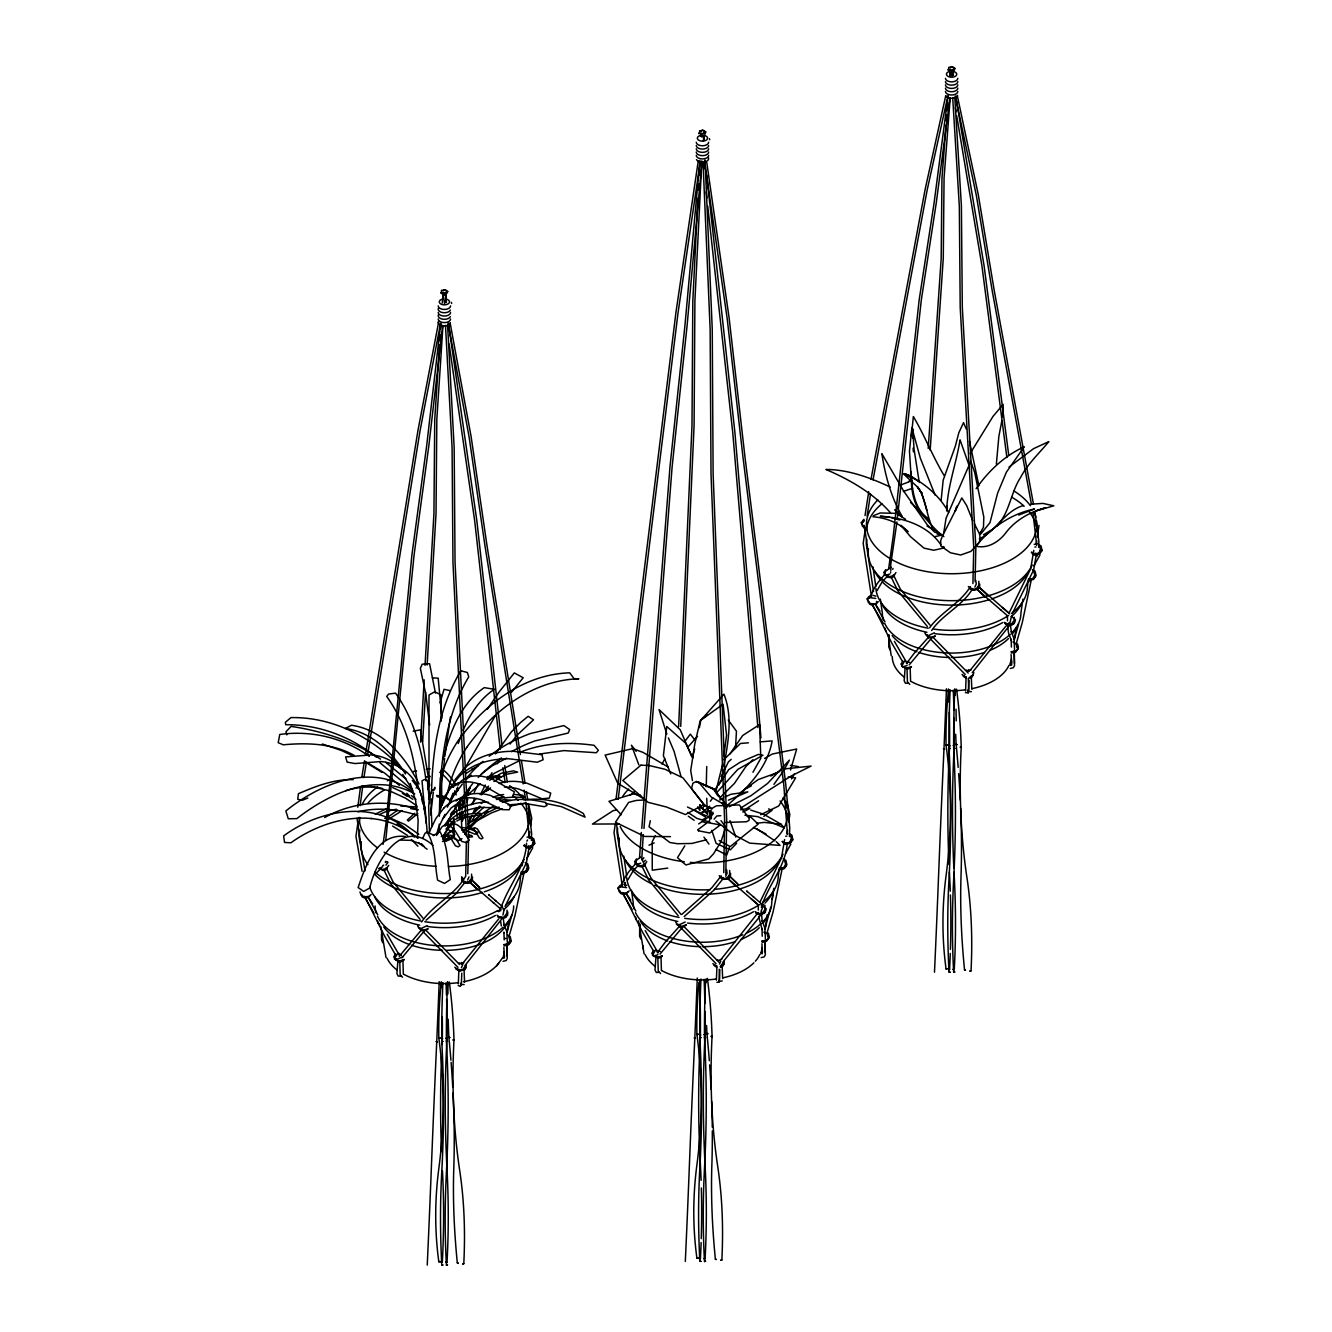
<?xml version="1.0" encoding="UTF-8"?>
<svg xmlns="http://www.w3.org/2000/svg" width="1332" height="1332" viewBox="0 0 1332 1332"><rect width="100%" height="100%" fill="white"/><g stroke="black" fill="none" stroke-linecap="round" stroke-linejoin="round"><path stroke-width="1.5" d="M453.296 834.615L453.363 827.422M723.759 872.643L724.591 819.763L711.022 474.325L710.139 329.237L703.03 162.354M725.823 874.125L726.673 819.446L713.12 474.025L712.237 328.937L705.044 159.99M381.635 931.767L381.551 939.893L382.75 942.706M639.743 924.025L639.61 936.213L640.825 939.027M888.927 634.848L888.794 647.036L889.992 649.85M465.684 876.14L466.383 841.358M467.815 873.775L468.614 834.914L455.045 562.171L454.162 447.369L447.585 325.075M972.926 583.616L973.759 547.652L960.206 307.492L959.323 206.277L952.696 97.602M975.057 581.518L975.857 547.352L962.303 307.176L961.404 205.96L954.778 97.286M453.38 825.64L453.679 818.248L454.162 838.71L458.308 840.725L462.004 838.66M440.642 805.81L440.226 777.871M430.902 815.101L431.335 798.967M439.41 816.2C439.91 768.531 443.589 718.631 468.764 676.806L467.332 672.46L460.822 670.795C438.728 707.492 432.417 750.832 431.518 792.99M787.462 834.515L783.799 784.981L743.056 457.875L727.172 318.564L704.495 160.956M789.426 836.596L789.726 827.605L785.763 784.332L745.004 457.242L729.12 317.932L706.743 162.354M381.635 933.899L381.668 938.344M622.094 885.613C623.409 877.472 630.003 870.096 635.381 863.935M625.274 885.613L625.357 882.9M639.909 924.508L639.743 934.664M871.261 596.436C872.593 588.278 879.17 580.902 884.548 574.741M889.093 635.314L888.91 645.487M458.341 983.799L458.874 969.596M461.405 983.332L461.788 973.176M700.099 804.661L699.866 810.522L697.768 806.942M716.4 980.136L716.949 965.933M716.882 982.35L719.047 982.017L719.863 969.513M965.583 690.942L966.116 676.739M965.4 692.607L968.214 692.823L969.03 680.319M529.42 838.444L525.957 802.314M531.368 840.425L531.618 833.283L528.155 803.679M678.621 726.706L691.991 425.557L692.807 301.132L697.885 198.218M680.719 726.39L694.089 425.258L694.904 300.832L701.814 160.872M417.382 837.811L418.148 820.678L415.617 800.748L410.239 783.399M427.289 833.033L424.991 807.392L419.63 790.043L417.765 786.463L416.067 787.978M698.301 189.993L698.601 183.816M699 175.591L699.217 171.478M706.726 766.499L706.243 786.712M1036.696 545.304L1032.983 512.737M1038.644 547.452L1038.86 541.558L1034.931 512.121M459.34 817.915L459.64 812.37M735.547 747.302L736.463 731.201L728.271 720.046M420.546 742.157L424.192 679.853M425.041 665.317L433.932 513.702L434.732 419.563L439.61 344.955M422.644 741.857L425.557 692.007M427.139 665.018L436.03 513.403L436.829 419.264L442.94 325.99M507.076 910.139L506.876 913.302L504.378 916.632M1014.318 617.282L1014.118 620.446L1011.621 623.776L1007.425 625.257L1004.861 623.376M439.893 340.809L440.293 334.582M440.692 328.371L440.975 324.225M442.457 301.415L442.99 294.688M461.338 817.682L461.721 812.037M928.204 448.418L941.175 258.724L941.974 178.155L946.036 125.008M930.169 450.166L943.272 258.425L944.072 177.855L950.182 98.135M996.369 464.135L998.85 436.446L1001.88 420.679M388.028 862.303L385.947 865.117M397.802 961.787L396.936 973.625L398.218 976.14L401.049 975.99M418.398 927.272L419.93 928.754M656.027 956.143L655.011 969.946L656.293 972.477L659.107 972.327M905.044 668.93L904.178 680.769L905.46 683.283L908.291 683.133M925.64 634.415L928.071 635.814L934.365 632.8M946.353 120.912L946.819 114.785M947.135 110.689L947.768 102.514M949.799 75.941L950.232 71.345A5.128 2.964 0 0 0 947.418 75.974A5.128 2.964 0 0 0 955.843 75.974A5.128 2.964 0 0 0 952.963 71.412L952.397 71.112M946.802 509.573L947.119 505.86L946.686 511.022C947.285 486.663 956.359 463.669 960.022 439.81L969.446 466.433M699.933 160.339L684.848 326.44L669.963 466.949L641.791 828.404M701.897 162.487L687.012 326.523L672.111 467.033L643.955 828.504M703.945 139.927L704.012 135.398M1002.43 416.899L1003.163 404.362L993.039 416.35L970.245 453.38M616.067 798.934L675.957 312.321L698.284 160.706M618.165 799.383L678.055 312.77L700.066 163.203M428.121 789.56L429.52 777.205M896.936 521.928L890.658 565.101L890.875 570.512M897.385 517.815L921.294 300.183L936.18 203.546L950.032 97.652M641.341 832.433L639.527 857.691M643.273 834.531L641.741 859.573M440.775 323.31L426.773 444.888L411.888 555.094L385.964 823.809L383.017 844.388M442.69 325.441L428.937 444.955L414.052 555.161L385.764 840.342M445.304 302.78L446.253 294.538L445.421 293.639M439.344 812.853L444.072 797.219L450.299 788.311A108.242 47.319 57.7 0 1 484.132 785.83L504.728 797.818L512.304 797.185L514.418 791.857L493.822 779.869A108.242 47.319 57.7 0 0 459.973 782.35L457.908 785.331M444.855 756.226L450.399 716.899M948.134 95.554L934.015 203.496L919.13 300.116L893.206 536.247L888.644 568.647M952.963 75.258L953.179 70.746M357.792 807.242L360.473 787.229M360.14 805.66L362.82 785.647M359.84 830.052L358.974 836.23L365.051 870.895M617.632 828.454L617.049 832.567L624.358 880.685M866.799 539.26L866.216 543.389L873.542 591.491M462.004 810.089L465.301 795.67L470.03 787.911L467.399 793.755M358.008 822.144L355.944 836.313L362.088 871.344M507.142 932.45L508.874 920.462M521.328 871.578L520.196 879.436A75.807 43.756 0 0 1 506.01 904.928M522.177 865.683L522.743 861.754M528.937 837.628L529.77 831.817M530.619 825.99L531.734 818.248L528.754 805.194M615.201 824.558L614.019 832.65L622.31 885.913M765.217 928.787L767.232 914.784M773.759 888.294L771.744 902.247A69.281 39.993 0 0 1 762.453 922.243M779.403 867.915L778.254 875.773A75.807 43.756 0 0 1 762.603 902.413M786.996 833.965L787.562 830.086M788.677 822.327L789.809 814.568L786.829 801.531M865.251 529.287L863.186 543.473L871.494 596.719M1014.385 639.61L1016.116 627.605M1022.926 599.1L1020.911 613.053A69.281 39.993 0 0 1 1011.637 633.066M1028.57 578.721L1027.438 586.58A75.807 43.756 0 0 1 1011.771 613.22M1036.179 544.771L1036.729 540.892M1037.295 537.012L1038.977 525.391M703.379 140.659L703.879 136.08M865.034 515.551L868.747 491.658M867.115 515.95L870.529 494.055M722.56 764.418L715.95 791.225M723.809 756.476L726.589 735.114L723.06 704.212L700.216 720.629L694.755 744.188L690.709 770.679L692.457 780.602M361.821 777.222L364.469 760.922M365.451 754.811L417.898 430.785L438.794 321.212M363.902 777.655L366.217 763.386M367.549 755.227L419.98 431.202L440.492 323.676M526.556 843.206C525.507 868.148 507.126 887.012 500.233 910.272M784.631 839.543L781.468 858.008L760.172 901.697M1033.798 550.349L1030.652 568.814L1009.34 612.504M529.204 846.569L526.44 862.686L505.011 906.592M787.279 842.89C785.797 866.799 767.931 884.947 761.371 907.425M1036.446 553.712L1033.682 569.846L1012.253 613.736M770.745 907.209L765.051 928.521M772.127 899.4L773.509 891.574M463.769 962.753L462.687 963.885L460.722 963.269M458.158 985.464L459.99 986.329L461.205 984.431L464.152 984.564M721.827 959.09L719.546 960.156M971.011 669.896L968.73 670.962M460.972 985.68L461.238 984.198M723.209 770.129L721.428 779.969L715.917 788.228M723.942 766.2C728.005 742.39 733.149 717.448 723.942 694.172L701.614 719.38M719.047 982.017L719.48 979.653M968.214 692.823L968.647 690.476M870.962 479.47L925.141 189.377L945.703 95.887M873.043 479.886L927.222 189.793L947.801 96.304M442.291 302.963L443.057 298.901M444.372 303.38L445.804 294.788M524.175 872.094L515.018 915.517L508.957 936.612M782.25 868.431L773.093 911.837L767.032 932.949M1031.418 579.237L1022.26 622.66L1016.199 643.756M699.367 727.688L700.865 720.046L707.242 715.018M433.3 792.29L431.218 810.489L432.001 826.473M461.388 818.797L461.871 830.219M650.332 820.712L649.067 826.789L669.913 842.507L677.439 843.722L691.857 843.456L706.509 839.776M438.827 1261.804L440.01 1261.521L438.827 1261.804A507.642 400.366 -24.9 0 1 438.827 1168.53A709.889 559.873 -24.9 0 0 438.827 1038.111A645.271 508.907 -24.9 0 1 441.242 982.483M696.902 1258.124L698.068 1257.858L696.902 1258.124A507.642 400.366 -24.9 0 1 696.902 1164.867A709.889 559.873 -24.9 0 0 696.902 1034.448A645.271 508.907 -24.9 0 1 698.9 982.816M946.07 968.947L947.252 968.664L946.07 968.947A507.642 400.366 -24.9 0 1 946.07 875.673A709.889 559.873 -24.9 0 0 946.07 745.254A645.271 508.907 -24.9 0 1 948.484 689.626M440.076 702.88L444.022 689.31L450.166 690.642M709.357 818.131L711.072 810.339M950.182 75.574L951.081 71.495L952.663 72.278L953.063 71.428M952.263 75.974L953.163 71.911M471.844 879.619L471.078 882.017L468.747 883.149L464.868 883.083L462.304 881.185M465.534 967.498L464.768 969.912L459.54 970.911M723.609 963.835L722.843 966.233L720.512 967.365M765.217 910.971L764.451 913.386L759.24 914.401M972.776 674.641L972.01 677.056L969.696 678.188M461.705 876.689L461.721 880.136L464.269 882.067L468.414 882.383L472.294 880.219L472.527 877.055M459.274 962.82L459.856 964.068M462.021 963.735L461.438 962.487M760.838 953.829L761.654 950.216M966.516 669.963L968.297 671.311M969.263 670.878L968.68 669.63M973.842 672.577L972.676 675.94L969.363 677.405M1014.851 622.394L1015.45 619.713L1012.403 617.232M1010.006 664.635L1010.838 661.022M468.231 827.205L470.462 817.632M701.481 135.548L701.431 136.913L702.913 136.696M444.971 294.905L442.873 295.205M442.124 804.878L450.199 787.445L459.94 775.723A102.78 70.163 31.4 0 1 508.824 758.774L537.345 762.22L543.123 759.773L541.974 754.745L513.453 751.281A102.78 70.163 31.4 0 0 464.568 768.248L454.828 779.969M436.463 835.447L438.444 827.788L444.955 814.302M442.94 759.556C449.883 732.733 460.323 703.812 484.282 687.628L494.388 689.31C479.57 699.034 470.096 714.402 463.07 730.302M953.046 71.079L953.412 74.725M445.804 294.422L446.37 302.264M453.896 836.729L454.811 834.348M692.507 756.909L694.721 748.967M506.993 932.184L511.971 914.784M1014.235 639.327L1018.664 623.859M790.542 770.029L796.702 749.017L772.36 754.029L764.618 758.441M468.598 823.043L470.279 817.548M461.338 805.677L463.12 800.349M729.387 847.352L726.789 855.011L715.833 849.45M468.564 823.542L471.944 815.95M433.649 790.625L434.831 787.279L434.748 789.21L431.884 790.359L430.752 793.539L428.654 805.693L429.487 833.516M461.438 818.181L463.32 812.886M458.275 743.522L461.688 734.082M449.483 802.963L453.047 793.206M385.764 861.288L385.281 862.537M643.839 857.625L643.356 858.874M892.673 569.347L893.006 568.448M707.042 812.287L708.491 808.574M709.09 821.228L712.936 812.137M468.997 876.922L467.632 879.986M461.405 967.731L462.687 964.801M719.48 964.068L720.762 961.138M437.013 834.714L441.824 827.005A67.449 19.53 80.9 0 1 455.078 830.802L461.671 841.374L466.25 842.657L469.08 840.159L462.487 829.586A67.449 19.53 80.9 0 0 449.234 825.79L442.957 836.729M422.943 837.845L424.991 833.299L427.172 832.134L434.082 835.397M721.245 776.689L728.371 761.954L731.201 759.34M429.287 832.05L435.814 818.564L444.022 807.841M462.121 821.328L465.401 814.585M474.175 792.29L478.538 783.566M480.869 793.722L485.248 784.998M502.813 917.665L464.968 965.55M758.241 912.437L721.178 959.24M761.671 912.437L759.323 917.115L723.043 961.887M1010.056 624.808L972.21 672.693M522.743 874.475L524.075 871.844M655.277 835.747L652.197 841.757L652.264 870.196L667.782 868.114M1029.986 581.618L1031.318 578.987M627.905 879.803L633.499 870.212L638.644 865.167M877.072 590.609L882.666 581.018L887.811 575.99M450.333 788.577L452.131 785.131M444.155 825.723L452.048 814.918A63.536 42.791 18.8 0 1 483.366 802.264L488.628 802.264M662.054 764.102L664.868 758.724M502.947 915.017L504.229 908.99M725.707 876.323L727.106 873.109L726.573 869.596M761.022 911.354L762.42 908.141L761.887 904.628M974.891 587.129L976.289 583.932L975.74 580.402M783.716 770.679L789.41 760.122L767.532 783.499L750.915 795.737L729.287 806.759M931.617 630.535C942.373 614.685 961.621 606.376 971.894 589.893M421.611 921.96C433.4 904.428 454.712 895.254 465.501 876.556M929.536 627.838C940.925 612.137 960.022 603.429 970.412 586.663M526.906 841.158L527.589 839.909M464.751 768.531L495.521 715.434M791.524 778.954L794.505 773.659M443.24 835.98L449.85 826.456A36.247 29.271 6 0 1 455.261 821.977M752.93 772.277L760.805 758.274L759.59 724.575L742.723 735.48L729.869 753.962M447.269 807.142L454.062 795.154L462.387 784.032M447.735 821.444L458.408 802.613L472.677 783.532M420.945 930.752L421.445 929.869L399.217 956.376M401.948 957.758L424.009 931.318M679.02 927.089L679.52 926.206L664.818 942.673L657.292 952.696L658.158 952.863L645.221 930.568M682.084 927.655L660.023 954.095M928.188 637.895L928.687 637.012L914.002 653.496L906.459 663.519L907.325 663.669L894.405 641.391M909.19 664.901L931.251 638.461M487.878 779.753L492.007 772.677M976.156 488.661C988.244 471.162 1004.744 455.627 1024.258 446.769L1006.426 472.127L997.635 493.073L989.992 522.644L980.951 533.782M495.437 753.912L511.405 731.834L520.596 722.527L528.155 716.3L533.516 719.846L517.232 734.998L510.006 744.088M497.186 763.819L500.249 758.757M684.781 845.837L677.505 857.691L685.863 864.967L708.79 858.924L713.652 853.629L721.012 841.674L725.774 827.139L721.012 820.662M472.077 820.529L474.692 816.316M526.689 858.674L532.767 847.768M785.664 853.546L790.825 844.105M1033.932 565.817L1040.009 554.911M468.847 828.054L479.87 815.167L493.007 806.409M718.414 785.397L728.704 769.646L740.092 762.304L758.341 754.412L762.936 755.227L737.845 769.363L716.416 792.94M387.396 867.665L385.864 869.813L383.15 870.495L379.337 868.497M396.57 960.039L396.353 959.023M420.313 928.021L421.628 930.485L424.325 931.035L428.155 928.82M637.412 864.834L637.196 863.819M645.471 863.985L643.922 866.15L641.225 866.832L638.528 866.299L636.946 864.218M886.579 575.64L886.379 574.641M894.638 574.808L893.106 576.956L890.392 577.655L887.695 577.106L886.113 575.041M678.587 925.357L678.371 924.358M927.755 636.18L927.555 635.164M442.94 298.734L442.69 294.156M950.265 75.325L949.616 71.279L950.698 70.596M702.697 808.024L704.894 804.728M487.296 709.34L498.834 692.324L514.335 672.91L523.193 677.772L511.405 692.34M395.204 957.175L394.405 959.04L395.97 959.756L403.18 956.659M636.047 861.987L635.247 863.835L636.28 864.518L640.709 863.186M885.214 572.793L884.415 574.658L885.447 575.341L889.876 573.992M653.279 953.512L652.464 955.377L653.513 956.06L657.941 954.711M902.447 664.318L901.647 666.183L902.68 666.866L907.109 665.534M444.355 838.577L446.636 835.264M464.785 834.398L466.4 832.067M447.003 1262.486L445.954 1262.187L447.003 1262.486A920.029 531.185 60 0 0 447.003 1169.213A1286.579 742.806 60 0 1 447.003 1038.81A1168.597 674.691 60 0 0 446.603 999.067M705.078 1258.807L704.029 1258.524L705.078 1258.807A920.029 531.185 60 0 0 705.078 1165.55A1286.579 742.806 60 0 1 705.078 1035.131A1168.597 674.691 60 0 0 704.994 1011.388M954.245 969.629L953.196 969.33L954.245 969.629A920.029 531.185 60 0 0 954.245 876.373A1286.579 742.806 60 0 1 954.045 872.31M773.925 784.365L782.633 772.194M388.711 865.4L386.463 868.497L382.6 869.43L378.738 868.497M398.851 953.246L398.851 954.528L401.099 954.528M496.719 965.9L502.763 957.492M646.786 861.721L644.538 864.834L640.675 865.75L636.796 864.834L634.565 861.721L636.629 858.84M895.953 572.544L893.722 575.64L889.843 576.573L885.98 575.64L883.732 572.544L885.813 569.663M1013.968 623.709L1011.304 625.324L1006.626 623.909M710.339 801.265L712.77 797.935M395.787 954.045L393.723 956.925L395.97 960.022L399.833 960.955L404.145 959.423M653.862 950.382L651.798 953.246L654.029 956.359L657.908 957.292L662.22 955.743M686.163 924.741L681.851 926.289L677.971 925.357L675.74 922.243M903.029 661.188L900.965 664.069L903.213 667.182L907.075 668.098L911.404 666.566M404.212 959.823L400.383 962.037L397.685 961.488L396.103 959.423M662.287 956.16L658.458 958.357L654.645 956.359M686.23 925.157L682.4 927.355L679.703 926.822L678.121 924.741M911.454 666.966L907.625 669.18L903.812 667.182M935.397 635.963L931.584 638.178L928.87 637.628L927.288 635.564M441.774 1264.834L442.823 1265.05L441.774 1264.834A920.029 531.185 60 0 1 441.774 1171.577A1286.579 742.806 60 0 0 441.774 1041.158A1168.597 674.691 60 0 1 442.907 982.616M699.833 1261.171L700.882 1261.371L699.833 1261.171A920.029 531.185 60 0 1 699.849 1167.914A1286.579 742.806 60 0 0 699.833 1037.495A1168.597 674.691 60 0 1 700.982 978.953M949.017 971.994L950.066 972.193L949.017 971.994A920.029 531.185 60 0 1 949.017 878.72A1286.579 742.806 60 0 0 949.017 748.301A1168.597 674.691 60 0 1 950.149 689.76M465.95 779.253L468.331 776.073A116.85 90.393 -30.3 0 1 482.95 761.371M685.564 740.492L690.326 734.132L695.171 740.359M498.684 911.754L500.432 909.44M465.251 966.15L462.753 969.48L459.44 971.028L455.994 969.08M720.828 965.817L723.326 962.487M953.496 71.179L951.647 71.545M890.642 572.727L890.642 571.894M442.94 818.664L451.165 807.941L461.671 800.665M450.449 814.335L452.83 811.221M455.211 808.124L458.791 803.446M446.253 294.538L445.171 295.088M383.716 865.134L382.634 865.683M361.821 894.371L362.337 897.002L364.668 897.984L367.565 897.801L369.78 896.003M863.186 525.308L863.719 527.938M619.88 890.708L620.412 893.322L622.743 894.305L625.64 894.138L627.855 892.34M869.063 601.531L869.58 604.145L871.911 605.128L876.589 603.712L876.606 601.398M466.716 747.418C492.757 710.922 532.45 680.186 578.871 678.771L574.092 678.704L569.73 672.827C523.326 674.258 483.616 704.978 457.575 741.491A90.926 55.544 -57 0 0 440.792 777.522M464.652 882.75L456.027 893.655L426.074 920.246M721.228 875.857L711.837 887.745L681.751 914.468M722.727 879.087L714.102 889.992L684.149 916.566M704.328 135.831L703.246 136.364M785.264 866.566L783.166 868.597M1034.431 577.389L1032.333 579.403M471.128 804.761L476.023 798.634M481.535 794.871L488.528 786.096M509.573 942.906L507.359 944.871M790.758 841.924L790.758 839.426M1039.926 552.747L1039.926 550.233M445.937 829.153L450.116 823.959A36.247 29.271 6 0 1 454.062 820.495M498.801 918.814L461.854 964.401M1006.043 625.957L970.362 670.046M445.354 826.023L450.249 820.096A63.536 42.791 18.8 0 1 481.568 807.425L498.118 807.775M714.118 819.163L716.783 816L720.779 815.683M700.998 813.402L709.706 806.226M996.702 526.157C1009.689 512.787 1010.605 492.707 1020.595 477.422C1027.755 463.786 1039.176 453.296 1048.883 441.591L1033.632 448.618L1009.023 467.049M979.519 534.149L981.567 531.768L979.619 533.999L980.252 540.176L978.754 543.056L970.878 551.398L960.755 554.994L950.499 552.797L940.892 546.07L940.658 540.742L942.107 536.796L961.804 497.918L966.616 505.461L972.826 520.912M473.676 813.153L480.552 806.543M475.557 814.918L483.982 807.125M687.878 747.052L697.485 736.413M473.976 810.639L476.69 807.658M472.544 813.286L476.623 808.824A52.93 46.67 29.2 0 1 479.786 806.176M736.729 843.173L730.369 849.833L716.117 843.406L711.804 830.369M863.935 519.33L862.637 520.812L863.286 521.977M470.346 827.721L478.454 819.38L487.845 812.387L499.05 807.075M721.161 796.553L734.398 783.466L746.037 766.366L752.88 759.723M375.424 873.875L380.569 868.847M723.759 759.723L740.509 743.472L748.418 742.823M468.681 793.989L480.452 783.716M443.706 837.145L447.835 833.199A39.777 26.407 57.7 0 1 452.947 830.535M448.018 833.949L450.782 831.318A39.777 26.407 57.7 0 1 454.079 829.37M462.837 832.05L465.551 829.47M384.732 818.481L386.297 816.999M442.807 839.193L445.887 836.346M979.303 538.894C996.336 530.669 1004.844 511.022 1023.242 505.577M466.866 794.488L468.581 793.189A49.284 3.413 -67.4 0 1 468.681 794.988M397.419 953.895L394.921 957.974M904.661 661.038L902.164 665.118M655.494 950.216L652.996 954.311M726.656 805.893C747.052 788.444 767.315 768.531 772.127 740.908L760.272 741.874M388.278 816.866L397.685 810.156M489.693 780.286L501.148 773.326L513.419 770.862L517.632 772.094L505.361 774.541L493.906 781.501M993.156 529.037L983.516 534.698M465.651 773.709L478.454 765.484M466.666 779.053L471.345 775.207M977.188 544.622C991.857 527.089 1011.804 513.619 1034.564 508.974L1018.714 515.068M468.165 823.925L480.902 815.267M468.015 827.438L475.474 821.661M720.279 824.908L709.723 833L698.484 830.785L697.985 829.67L707.425 822.577L720.279 824.908L718.98 824.991M864.368 520.412L861.321 522.893L862.487 526.257L865.817 527.738M371.145 894.571L368.598 896.486L364.435 896.802L361.122 895.32L359.956 891.957M870.246 596.619L867.199 599.1L868.364 602.464L871.677 603.945L875.84 603.629L878.387 601.714M621.078 885.797L618.031 888.294L619.18 891.657L622.51 893.123L626.673 892.806L629.22 890.892M481.352 773.959L492.34 765.75L506.676 758.124M486.729 779.02L494.572 773.159L519.98 760.439M740.459 792.523L758.174 779.603L778.837 772.061M763.835 816.316L772.061 810.339L768.581 808.907M445.92 295.271L443.839 294.838M703.995 136.563L701.897 136.114M725.524 807.941L727.555 806.493L713.669 789.16L698.617 782.117L696.286 781.534L692.89 783.216L691.524 788.627L704.561 805.71L711.971 809.107M457.309 1262.869L458.191 1263.152L457.309 1262.869A507.642 201.382 70.6 0 1 453.779 1168.763A709.889 281.618 70.6 0 0 453.047 1093.056M964.551 970.012L965.45 970.295L964.551 970.012A507.642 201.382 70.6 0 1 961.021 875.907A709.889 281.618 70.6 0 0 960.655 808.258M715.384 1259.19L716.266 1259.473L715.384 1259.19A507.642 201.382 70.6 0 1 711.854 1165.1A709.889 281.618 70.6 0 0 712.304 1130.968M698.684 823.925L713.419 813.686M442.44 841.474L449.717 837.145M971.394 691.708L968.531 691.541M722.227 980.901L720.079 981.268M644.022 861.454L645.72 860.289M640.592 857.092L636.413 860.339L635.764 862.786M950.665 70.746L950.998 75.641M433.333 835.614L439.826 831.568C448.451 845.67 447.219 863.719 450.266 879.603L444.538 883.432L437.612 880.152C434.565 864.268 435.797 846.22 427.172 832.134M758.541 800.782L746.37 808.757L740.575 809.773M740.625 808.141L791.258 775.94L811.105 766.083L783.383 769.063M444.572 839.993L448.984 837.695M444.771 841.091L449.2 838.794M414.785 813.236L407.342 820.013L408.491 821.128L417.782 813.619M719.763 799.949L723.359 797.918M469.13 829.503L474.708 827.705L477.472 829.037L482.967 837.961L481.468 838.96L479.387 837.945L473.892 829.004L468.315 827.921M770.728 776.04L781.584 770.062M484.415 813.336L487.928 811.421M477.239 820.695L491.308 812.986L502.347 808.724M402.197 810.605L387.845 819.63M427.122 925.657L420.829 928.67M685.197 921.977L678.904 924.991L676.423 924.375M375.158 814.168L386.696 808.641M702.447 819.746L705.927 817.965M445.687 841.291L452.58 838.311M742.806 812.054L749.816 808.474M728.421 800.166L747.851 791.874L730.935 794.272L725.157 796.902M745.837 788.627L751.248 785.947M873.342 515.717L880.219 512.97L895.52 513.336M324.692 817.515C352.963 801.581 387.828 798.884 418.331 809.839M760.655 814.668L778.671 806.027L795.637 777.888L788.244 777.006M465.75 883.133L469.064 881.601L471.561 878.271L471.595 874.125M379.304 814.585L386.363 811.404L396.32 809.223M648.95 845.204L654.162 842.89M1014.301 623.076L1010.971 624.558L1006.809 624.242L1004.261 622.31M497.369 911.288L500.832 909.756M720.179 966.599L724.059 964.435L724.292 961.271M379.653 868.148L382.634 866.849M457.375 783.499L459.257 782.7M891.225 567.315L885.58 571.162L884.931 573.592M307.858 798.018L302.414 800.232L297.769 799.3L298.401 793.706C315.734 786.263 333.966 779.07 353.147 779.653M451.232 836.646L454.245 835.647M519.696 752.397C543.273 742.74 569.147 741.857 594.105 745.321L598.351 750.316L596.353 752.73L563.902 750.599L539.527 754.045M455.394 785.48L453.413 786.096L453.563 787.345M701.531 135.198L700.449 135.914L702.297 136.314M442.374 294.622L444.222 295.038M1029.22 579.52L1032.916 578.471L1034.814 575.074L1033.782 571.311M521.961 872.36L525.674 871.328L527.572 867.931L526.54 864.152M780.036 868.697L783.749 867.665L785.63 864.252L784.615 860.489M949.616 71.279L951.464 71.678M1029.087 580.536L1033.599 579.37L1036.063 575.474L1035.031 571.145L1032.417 569.646M521.844 873.392L526.356 872.21L528.821 868.331L527.788 864.002L525.174 862.503M779.919 869.729L784.431 868.547L786.896 864.651L785.863 860.322L783.249 858.84M909.556 662.337L906.809 661.721M660.389 951.514L657.642 950.915M1011.421 652.031L1015.117 651.098M504.179 944.888L507.875 943.955L509.84 940.608L508.924 936.812M762.237 941.224L765.95 940.275M345.787 790.659C357.692 787.179 370.396 785.297 382.584 788.494M934.481 972.227L934.481 972.227A507.642 10.29 -88.4 0 0 938.427 879.353A709.889 14.386 -88.4 0 1 943.955 749.466A645.271 13.07 -88.4 0 0 946.453 688.794M427.239 1265.084L427.239 1265.084A507.642 10.29 -88.4 0 0 431.185 1172.193A709.889 14.386 -88.4 0 1 436.713 1042.323A645.271 13.07 -88.4 0 0 439.21 981.651M685.314 1261.421L685.314 1261.421A507.642 10.29 -88.4 0 0 689.26 1168.53A709.889 14.386 -88.4 0 1 694.788 1038.644A645.271 13.07 -88.4 0 0 697.285 977.988M908.491 481.385L912.27 480.486M972.793 588.844L969.946 587.728M934.898 636.18L931.018 637.096L927.155 636.18L924.908 633.066M908.341 661.688L906.093 661.688M471.778 769.063L474.941 768.298M465.534 881.701L462.97 881.018L462.587 877.638M427.655 929.02L423.776 929.952L419.913 929.02L417.665 925.923M723.609 878.038L720.779 876.922M459.24 969.596L456.41 968.481M659.173 950.865L656.926 950.865M502.281 802.43C516.366 797.768 531.401 799.1 545.62 802.48L546.919 805.527L544.205 806.692L525.374 803.529L508.108 804.928M1034.248 544.355L1037.262 543.656M1011.271 653.063L1015.8 652.014L1018.397 648.185L1017.531 643.822M527.006 837.212L530.019 836.513L533.832 838.844L534.698 843.206L532.101 847.019L527.555 848.068L523.742 845.737M504.012 945.903L508.558 944.854L511.155 941.041L510.289 936.679L507.758 935.131M762.087 942.24L766.616 941.191L769.23 937.378L768.364 933.016M934.731 536.679L941.707 535.131L938.294 533.116M357.942 811.771C377.589 807.142 398.534 809.024 417.599 815.367M701.847 812.304L709.223 810.738M1010.389 663.203L1011.604 662.936L1011.338 658.707M503.146 956.06L504.362 955.793L504.095 951.564M761.205 952.38L762.42 952.13L762.17 947.901M509.84 806.176L525.607 802.996M1010.472 665.301L1011.687 665.068L1011.105 654.578M1010.322 668.448L1013.402 667.698L1014.518 665.6L1014.035 651.182M503.23 958.158L504.445 957.924L503.862 947.418M503.08 961.304L506.16 960.555L507.259 958.441L506.793 944.038M761.155 957.641L764.218 956.876L765.334 954.778L764.868 940.375M870.695 595.387L868.514 597.019L869.163 598.185M621.528 884.565L619.33 886.213L619.979 887.378M451.565 836.929L454.262 836.496M616.866 810.106L613.286 810.572L592.44 824.075L618.897 823.942M522.211 872.61L526.756 870.778L526.606 868.264M487.512 776.606L498.967 775.657L500.882 776.806L488.528 778.071M496.42 799.483L501.565 798.9L510.889 800.499M500.016 801.065L507.708 801.165M756.459 823.259L764.368 822.393L781.068 824.225L784.182 827.805L757.692 816.616L744.904 815.217M413.136 731.185L420.429 729.853L429.703 785.414M1034.831 547.052L1035.996 546.919M1028.937 579.17L1033.049 578.737L1035.447 576.756L1034.897 572.877M785.664 836.23L786.829 836.113M521.694 872.027L525.807 871.594L528.205 869.613L527.655 865.733M779.769 868.364L783.882 867.931L786.28 865.95L785.73 862.07M1030.935 504.179L1042.989 503.413L1053.812 505.794L1035.963 510.905L1045.687 507.742C1030.568 511.738 1016.133 519.63 1006.376 532.051C999.516 541.591 987.795 549.184 975.673 546.103M1035.247 554.445L1038.144 554.179M1011.704 652.28L1014.618 652.014M528.005 847.302L532.683 845.587L532.683 843.089M762.537 941.474L765.434 941.208M863.702 521.278L861.321 522.41L862.17 523.892M1011.071 651.681L1015.234 651.365L1017.781 649.45L1017.448 645.57M504.645 938.511L505.86 938.427M503.829 944.538L507.992 944.222L510.539 942.307L510.189 938.427M761.904 940.875L766.067 940.558L768.614 938.644L768.264 934.748M370.829 818.547L371.828 818.497M645.937 799.916L636.18 800.432L628.671 802.397L615.451 822.26L644.621 836.446L670.479 836.646M725.707 822.477L746.469 821.761L748.984 820.362L749.25 818.614L739.327 804.944L716.4 805.827L712.254 808.224L708.208 807.025M400.716 806.01L417.166 806.976M527.772 799.5C547.369 797.685 566.55 803.579 583.333 813.469L585.064 817.165L561.388 806.643L545.67 803.396M909.756 684.348L907.408 681.834L906.992 667.765M660.589 973.526L658.241 971.028L657.825 956.942M402.514 977.205L400.166 974.691L399.75 960.605M361.172 786.263L371.195 786.496L389.56 790.808M937.145 534.132L940.958 534.232L934.614 532.084L927.205 524.741L903.712 491.142L881.867 453.696C885.131 475.324 891.141 497.319 902.164 516.466M405.378 836.513C376.989 832.9 365.384 865.817 358.142 887.562L363.669 891.408L369.73 888.011C375.94 860.705 401.864 817.448 432.967 845.354M400.999 840.076L410.905 840.359L420.879 843.988M973.093 590.176L978.321 589.16L978.804 586.43M723.925 879.37L729.137 878.354L729.636 875.624M432.4 677.871L438.178 678.171L441.958 718.281M761.971 904.178L764.968 905.477L764.934 909.623L762.453 912.953L759.123 914.501L755.793 913.169M501.048 918.164L497.718 916.832M386.047 861.771L387.379 861.871M719.13 960.489L717.182 959.839M468.781 826.822L469.896 826.906M514.785 794.521L522.943 795.304L523.976 797.335L513.353 797.169M889.36 517.266L880.302 516.217C902.796 517.565 927.638 525.158 940.775 544.688M468.048 834.981L471.811 835.514L472.46 836.846L467.882 837.162M872.91 516.766C885.897 517.715 898.551 522.677 908.041 531.701L900.882 525.308L910.505 536.679L924.025 548.151L933.782 550.249L944.072 547.952L943.605 546.536M790.425 765.351L798.467 766.583M875.773 598.434L868.93 597.535L867.199 598.617L868.048 600.099M626.589 887.628L619.763 886.729L618.031 887.811L618.88 889.293M640.675 795.287L633.083 793.955L608.957 801.331L621.178 814.768M410.689 808.624L416.833 809.723M710.089 822.194L696.936 818.397L687.812 812.353M953.679 972.327L954.711 972.027L953.679 972.327A920.029 531.185 -60 0 1 953.679 879.053A1286.579 742.806 -60 0 0 953.679 748.634A1168.597 674.691 -60 0 1 954.811 688.777M401.198 955.477L399.567 954.578M704.495 1261.504L705.544 1261.204L704.495 1261.504A920.029 531.185 -60 0 1 704.495 1168.247A1286.579 742.806 -60 0 0 704.495 1037.828A1168.597 674.691 -60 0 1 705.56 979.986M446.436 1265.167L447.469 1264.884L446.436 1265.167A920.029 531.185 -60 0 1 446.436 1171.91A1286.579 742.806 -60 0 0 446.42 1041.491A1168.597 674.691 -60 0 1 447.569 981.634M891.191 517.698L899.783 520.013M711.638 816.999L705.877 815.667L687.478 807.042M971.028 970.845L969.979 971.045L971.028 970.845A507.642 300.649 -61.3 0 0 966.932 877.555A709.889 420.446 -61.3 0 1 961.221 747.102A645.271 382.167 -61.3 0 0 956.543 689.16M721.844 1260.022L720.812 1260.222L721.844 1260.022A507.642 300.649 -61.3 0 0 717.765 1166.749A709.889 420.446 -61.3 0 1 712.054 1036.296A645.271 382.167 -61.3 0 0 707.375 978.337M463.786 1263.702L462.737 1263.885L463.786 1263.702A507.642 300.649 -61.3 0 0 459.69 1170.412A709.889 420.446 -61.3 0 1 453.979 1039.959A645.271 382.167 -61.3 0 0 449.3 982M949.583 969.296L948.551 969.496L949.583 969.296A920.029 531.185 -60 0 0 950.282 953.396M700.416 1258.49L699.367 1258.69L700.416 1258.49A920.029 531.185 -60 0 0 701.115 1242.573M442.341 1262.153L441.292 1262.353L442.341 1262.153A920.029 531.185 -60 0 0 442.44 1170.761M873.126 595.371L875.873 596.187M623.959 884.565L626.706 885.364M389.876 817.931L404.845 824.475L418.814 834.332M750.748 810.089L763.686 814.235L781.068 824.225M747.302 816.133L751.215 817.465L758.174 824.142L730.186 846.603L719.163 840.559M702.064 821.494L705.744 822.743M322.327 744.005L341.342 750.465L353.846 756.326M468.431 828.471L477.755 832.217L477.372 833.982L474.808 834.098L465.501 830.352A39.777 26.407 57.7 0 0 462.154 829.736M897.119 513.952L905.627 519.33M763.902 932.15L765.084 933.249M414.752 793.872C375.141 771.711 329.304 793.389 296.82 818.631L288.278 818.764L285.864 810.972C320.546 782.883 374.359 761.072 413.569 792.806M1031.301 552.38L1034.614 553.846L1038.777 553.529L1041.94 550.832L1040.975 547.735M782.117 841.558L785.447 843.039L789.593 842.723L792.756 840.026L791.807 836.912M524.042 845.237L527.372 846.702L531.535 846.386L534.698 843.689L533.732 840.575M392.674 787.578L401.581 791.674L412.787 799.3M391.342 791.641L405.594 798.201L416.816 805.827M942.507 546.586L943.655 547.119M927.005 526.023L936.729 531.268M965.65 676.939L963.652 675.624M716.483 966.116L714.468 964.801M890.259 487.046C870.129 477.722 848.367 469.497 825.907 469.463C849.649 479.637 872.627 492.74 890.026 512.254M965.817 678.121L963.236 676.223M716.633 967.315L714.069 965.417M753.429 827.405L765.95 833.982M397.019 824.058L418.198 838.128M354.312 755.477C333.05 743.389 307.126 742.557 283.283 744.821L278.188 742.673L279.77 734.465C311.255 730.152 343.523 737.695 369.314 756.376M727.555 806.493L711.155 796.986L698.617 782.117M943.872 536.63C931.284 527.405 922.56 513.153 910.605 502.547M364.985 761.321L384.632 773.076L399.334 785.347M694.921 810.639L705.527 817.015M402.347 793.306L407.259 796.303M1038.544 544.438L1041.075 545.987L1041.94 550.349L1039.343 554.162L1034.798 555.211L1032.267 553.662M789.36 833.616L791.907 835.181L792.756 839.543L790.159 843.356L785.63 844.405L783.083 842.84M912.853 478.771L903.379 473.792L917.265 486.813L922.194 493.706L917.298 486.53C926.456 498.801 925.973 514.801 932.683 528.088M1031.684 552.181L1034.947 554.195L1038.66 553.263L1040.625 549.916L1039.709 546.12M1012.903 641.941L1016.166 643.955L1017.082 647.752M782.517 841.374L785.78 843.389L789.493 842.44L791.458 839.093L790.542 835.297M529.187 836.962L532.467 838.977L533.383 842.773L531.418 846.12L527.705 847.052L524.442 845.037M380.502 759.107C353.846 741.175 322.727 731.135 291.125 726.39L285.914 731.784L286.846 734.864M366.267 762.67L381.918 772.344M413.969 835.897C377.672 806.093 326.207 817.465 290.875 842.79L284.548 842.44L283.616 835.947C321.162 808.041 380.652 798.234 414.402 837.045M392.607 826.073L407.625 835.53M447.236 823.492L450.466 825.54M448.301 829.553L453.163 832.633M645.471 799.866L617.765 783.333L605.128 755.094L632.783 748.617L643.156 752.447L667.881 766.866M774.891 840.792L756.959 828.904M424.375 847.285L427.156 849.2M688.294 816.183L694.155 820.296M376.34 757.159C350.782 736.529 318.681 724.358 285.714 724.725L285.364 722.294L290.942 717.598C335.381 716.749 377.123 739.993 405.744 773.026M449.2 820.079L452.397 822.343M499.383 916.766L504.062 918.181L506.376 917.049L506.859 914.318M965.201 677.089L962.037 674.392M763.236 906.409L766.283 908.907L765.117 912.27L761.804 913.735L757.642 913.419L755.094 911.504M716.033 966.283L712.87 963.585M497.019 915.167L499.567 917.099L503.729 917.415L507.592 915.251L507.825 912.087M715.867 821.012L733.849 834.665L749.65 843.123L780.086 845.42L776.356 841.774M441.791 768.847L444.755 771.128A49.051 37.829 31.1 0 1 456.027 785.364M439.743 772.227L442.723 774.508A49.051 37.829 31.1 0 1 453.13 787.212M918.314 481.302L910.572 475.89L904.478 473.626C922.843 481.435 938.993 494.921 948.7 512.47M1009.756 613.852L978.154 586.346M385.731 762.32L406.243 779.187M418.348 842.523L422.877 846.086M380.036 762.786L412.853 790.409M951.714 71.129L951.431 72.344L950.116 71.845M411.405 795.554L415.934 799.4M460.522 983.316L460.705 984.015M929.47 520.729C913.069 510.239 910.672 489.343 911.288 471.595M501.764 906.06L503.762 909.989M1001.214 610.339L977.105 589.427M753.962 897.302L746.603 890.975L747.352 891.624M495.887 900.965L488.528 894.638L489.277 895.287M493.972 903.196L469.863 882.284M1002.397 607.475L1009.007 613.203M1000.482 609.706L1007.625 615.884M753.229 896.669L760.572 903.029L761.837 906.326M751.298 898.884L757.725 904.445M758.457 905.077L727.938 878.621M495.154 900.332L502.514 906.692M493.24 902.563L500.382 908.74L499.65 908.108L500.682 910.838M928.188 518.448C915.3 509.723 912.936 493.206 911.321 478.921M898.417 513.12L894.854 509.723L902.413 517.032M406.693 793.289L409.54 796.02M978.587 586.779L987.278 595.171M729.42 875.973L738.111 884.365M471.345 879.636L480.036 888.028M976.706 589.01L984.698 596.803M728.987 875.524L737.445 883.782M727.538 878.204L735.514 885.996M472.327 880.569L479.37 887.445M469.463 881.867L477.455 889.659M933.532 637.762L968.164 673.06M930.785 639.36L965.217 674.475M684.365 926.955L718.997 962.253M426.29 930.618L459.49 964.451M423.543 932.217L457.975 967.332M716.05 963.669L681.618 928.537L679.52 924.508M421.678 843.905L424.242 846.569M411.488 839.543L417.915 846.22M701.265 807.592L707.708 814.318L699.666 805.144M412.271 780.402L418.415 788.111M886.03 631.385L884.864 628.021M979.769 584.199L979.536 587.362L975.657 589.527L971.511 589.21L968.347 586.513M730.585 873.376L730.369 876.539L726.489 878.704L722.344 878.387L719.18 875.69M466.217 964.934L465.984 968.098L462.104 970.262L457.958 969.946L454.795 967.248M636.213 751.331L631.435 745.187L638.844 764.868M930.119 625.174L900.399 589.177L893.356 574.758M927.355 626.456L897.735 590.659L891.175 577.056M680.952 914.351L651.215 878.371L641.541 858.524M678.171 915.65L648.567 879.853L642.007 866.25M422.877 918.014L393.156 882.034L386.114 867.598M420.096 919.313L390.492 883.516L383.932 869.913M703.929 837.129L708.957 844.088M883.582 623.676L872.776 605.943M405.461 773.942C392.074 752.164 371.778 732.051 345.421 728.487L351.465 725.257C383.266 729.703 405.244 757.076 419.08 783.999M875.374 604.129L879.969 611.072M627.122 894.704L630.802 900.266M623.609 895.121L632.084 909.606M368.132 896.969L372.727 903.928M365.534 898.8L374.009 913.269M455.91 838.794L460.023 845.554L458.175 846.869L455.394 845.753L451.282 838.993A42.641 15.485 88.4 0 0 441.258 836.563M402.714 774.408L411.804 788.627M717.981 796.003L713.669 789.16L696.286 781.534L715.051 789.343L720.762 799.483M722.294 802.83L724.442 806.243M1005.26 622.76L1007.275 624.075L1010.189 622.161L1011.488 616.133M387.162 934.232L399.101 954.811M902.979 662.37L891.591 642.723L871.944 603.446M653.796 951.548L642.424 931.917L622.76 892.623M395.737 955.211L384.349 935.58L364.702 896.303M710.339 811.305L712.187 814.535M876.19 605.877L885.014 621.927M627.022 895.054L635.83 911.105M368.947 898.717L377.772 914.784M974.441 523.876L979.619 534.049L983.482 527.189L983.815 517.049L974.691 472.494L970.795 461.355L946.053 518.248L943.755 532.833M967.448 690.192L967.964 691.158M944.138 475.557C932.683 456.493 924.674 435.614 913.369 416.566L911.354 435.964M670.779 773.909L663.386 755.66L666.783 726.506L685.714 743.206L692.89 758.075M1035.73 553.08L1037.112 556.21L1037.045 555.044M528.488 845.937L529.853 849.067L529.803 847.901M730.019 820.662L735.813 837.079M935.181 495.221L920.345 458.191L911.871 427.672L909.473 451.048L911.121 477.056M452.514 830.169L453.113 831.568M966.233 428.921L963.569 422.627L958.84 432.717L955.36 446.087L943.173 480.186L941.158 499.983M666.816 734.115L659.024 709.573L680.286 729.836L691.791 756.693M668.431 737.945L674.075 751.348L680.952 776.306M1011.288 631.518L1014.068 638.827L1014.551 649.517M762.12 920.712L764.901 928.021L765.384 938.694M504.045 924.375L506.826 931.684L507.309 942.373M926.872 510.223L921.561 492.857M444.605 758.374L441.658 783.932L441.725 805.144M711.271 818.764L707.059 806.027L706.726 798.301M456.61 788.511L457.509 791.458M454.845 790.525L456.177 794.954M421.528 798.817L423.21 804.528M379.204 923.642L379.637 925.39M766.999 933.149L767.915 936.929M709.457 138.695L709.706 139.777M635.697 917.199L636.313 919.879M644.089 953.829L638.544 920.795M451.398 302.364L451.631 303.463M386.014 957.492L380.769 926.456M377.622 920.878L378.238 923.542M957.242 95.338L978.304 194.838L994.188 290.259L1033.432 503.979M955.294 95.954L976.339 195.438L992.223 290.859L1031.484 504.595M624.708 882.467L625.374 886.046M698.284 829.769L698.484 830.785M445.604 298.418L446.353 302.481M450.083 322.744L471.062 436.28L486.946 545.288L520.462 754.578M448.135 323.376L469.097 436.896L484.981 545.904L523.11 783.932M426.123 780.885C421.661 750.016 414.052 718.864 395.537 693.156L388.628 694.039L386.713 696.42C406.16 723.393 414.085 756.226 418.131 788.711M969.496 441.225L978.903 485.78M919.296 482.517L914.085 449.383L912.636 428.638L912.67 438.361M424.142 808.424L424.841 812.403M978.837 581.268L978.804 585.414L976.306 588.744L972.11 590.226L969.546 588.344M729.67 870.445L729.636 874.591L727.139 877.921L722.943 879.42L720.379 877.522M459.79 800.599L460.939 808.457M458.025 802.63L459.174 810.472M521.445 760.738L525.058 783.316M526.373 791.524L527.688 799.733M524.092 790.076L525.74 800.349M955.96 97.536L984.082 265.717L1008.757 455.411M955.41 107.709L956.06 111.771M956.692 115.817L981.917 265.767L1006.875 457.542M504.745 765.567L507.259 781.934M502.897 767.682L505.094 782.017M504.095 933.249L503.929 932.134L504.162 939.909M501.315 925.973L500.715 921.627M435.497 693.156L429.57 663.702L422.211 664.185L420.363 668.364L425.84 694.305L429.637 724.991M888.294 635.597L891.191 655.61M880.335 599.1L882.35 613.053A69.281 39.993 0 0 0 883.399 620.013M872.976 566.933L875.823 586.58M864.285 525.391L868.214 552.53M631.451 890.292L633.183 902.247A69.281 39.993 0 0 0 634.232 909.207M623.809 856.11L626.656 875.773M616.516 824.258L619.03 841.707M357.043 818.248L360.972 845.37M448.451 323.326L476.839 520.695L501.948 745.054M449.1 343.939L474.675 520.762L500.233 749.233M1010.588 626.256L1011.454 632.65M1007.525 625.557L1008.557 633.116L1011.338 640.409L1011.171 639.277L1011.404 647.052M762.287 921.844L761.371 912.337M758.574 916.349L762.154 929.586L762.004 928.454L762.22 936.229M503.346 919.113L504.212 925.507M458.891 803.096L459.74 810.522M425.674 818.531L426.14 822.66M706.676 175.158L734.914 432.534L760.938 737.811M703.229 162.837L703.879 169.047M706.243 191.808L706.876 198.018M707.742 206.294L732.75 432.634L757.891 727.588M457.259 817.698L456.626 811.221A36.78 22.211 -57.6 0 0 454.795 805.594M453.663 810.855L453.979 814.102M429.62 803.496L427.372 780.286L424.375 779.486L422.011 780.852L424.908 812.87M457.642 787.095L457.892 790.292M913.103 448.151L913.386 451.814M462.537 799.783L462.887 804.628M445.487 325.374L452.081 447.685L452.963 562.47L466.516 835.231M461.305 811.638L461.571 817.515M459.54 813.652L459.723 817.582M971.244 675.74L971.827 689.36M968.297 678.204L968.78 689.876M703.995 135.265L704.162 139.377M722.077 964.917L722.66 978.537M719.197 969.33L719.613 979.053M464.002 968.597L464.585 982.2M761.937 943.755L762.27 953.795M910.172 667.598L910.588 681.418M661.005 956.792L661.421 970.612M402.93 960.455L403.346 974.275M426.257 823.226L423.776 803.113L419.58 790.059A117.965 71.595 -54.6 0 0 381.135 761.538L354.978 763.552L347.153 762.12L345.587 756.909L371.745 754.894A117.965 71.595 -54.6 0 1 401.148 769.18M956.043 709.223L956.209 720.878M1014.351 651.814L1014.468 663.436M765.167 940.991L765.301 952.613M507.092 944.671L507.226 956.276M1007.475 617.415L1007.475 620.829M758.308 906.609L758.308 910.022M439.26 824.175L439.26 831.867M441.158 721.228L441.158 695.038L434.781 691.724L429.004 695.038L429.004 799.317M441.158 770.096L441.158 806.593M958.174 767.382A709.889 281.618 70.6 0 0 956.11 744.305A645.271 255.994 70.6 0 1 955.693 734.298M958.657 773.609A709.889 281.618 70.6 0 1 960.289 800.199M955.177 695.404A645.271 255.994 70.6 0 1 955.26 689.726M949.383 872.21A1286.579 742.806 -60 0 0 949.599 876.04A920.029 531.185 -60 0 1 950.282 891.141M949.017 864.535A1286.579 742.806 -60 0 1 949.599 745.62A1168.597 674.691 -60 0 0 949.333 712.187M948.534 688.994A1168.597 674.691 -60 0 1 949.067 702.48M950.415 894.954A920.029 531.185 -60 0 1 950.415 949.433M1032.217 564.984A83.416 48.168 0 0 1 937.661 599.999A83.416 48.168 0 0 1 868.447 548.934M1015.051 629.403A65.651 37.895 0 0 1 1012.287 634.099M1008.491 638.544A65.651 37.895 0 0 1 989.859 650.416M984.448 652.43A65.651 37.895 0 0 1 951.631 657.492M949.733 657.492A65.651 37.895 0 0 1 918.814 652.43M916.982 651.798A65.651 37.895 0 0 1 892.14 635.63M1010.305 634.332A69.281 39.993 0 0 1 941.308 652.613A69.281 39.993 0 0 1 884.714 623.409M1021.344 603.912A72.161 41.658 0 0 1 1011.271 616.583M1002.663 622.577A72.161 41.658 0 0 1 934.764 633.632M926.955 632.284A72.161 41.658 0 0 1 881.917 603.912M1008.607 615.451A75.807 43.756 0 0 1 933.915 629.137M928.221 628.205A75.807 43.756 0 0 1 875.907 588.478M1027.871 572.627A79.787 46.071 0 0 1 991.524 598.95M989.709 599.533A79.787 46.071 0 0 1 882.533 582.101M881.101 580.602A79.787 46.071 0 0 1 874.558 570.978M1008.973 665.334A59.374 34.282 0 0 1 972.527 688.544M965.134 689.843A59.374 34.282 0 0 1 911.238 681.584M904.528 677.339A59.374 34.282 0 0 1 892.257 656.476M1036.612 520.862A85.215 49.201 0 0 1 932.666 572.494A85.215 49.201 0 0 1 877.838 499.933M899.749 485.497A85.215 49.201 0 0 1 909.023 481.918M1013.602 490.759A85.215 49.201 0 0 1 1030.352 505.694M1033.948 511.788A85.215 49.201 0 0 1 1035.896 517.182M866.483 530.253A85.215 49.201 0 0 1 881.817 503.862M903.379 491.525A85.215 49.201 0 0 1 912.57 488.345M1011.887 497.286A85.215 49.201 0 0 1 1024.175 506.26M1029.236 511.754A85.215 49.201 0 0 1 1036.313 526.573M953.845 868.248A1286.579 742.806 60 0 1 954.245 745.953A1168.597 674.691 60 0 0 954.112 718.214M953.279 690.126A1168.597 674.691 60 0 1 953.945 710.222M957.808 78.288A6.177 3.563 0 0 1 951.631 81.851A6.177 3.563 0 0 1 945.454 78.288M957.808 81.568A6.177 3.563 0 0 1 951.631 85.148A6.177 3.563 0 0 1 945.454 81.568M957.808 84.865A6.177 3.563 0 0 1 951.631 88.428A6.177 3.563 0 0 1 945.454 84.865M957.808 88.145A6.177 3.563 0 0 1 951.631 91.725A6.177 3.563 0 0 1 945.454 88.145M957.808 91.442A6.177 3.563 0 0 1 951.631 95.005A6.177 3.563 0 0 1 945.454 91.442M957.608 95.654A6.177 3.563 0 0 1 951.631 98.302A6.177 3.563 0 0 1 945.653 95.654M709.323 1060.722A709.889 281.618 70.6 0 0 706.926 1033.499A645.271 255.994 70.6 0 1 706.593 1025.49M709.623 1064.867A709.889 281.618 70.6 0 1 711.122 1089.393M711.638 1101.447A709.889 281.618 70.6 0 1 712.27 1127.088M706.027 982.7A645.271 255.994 70.6 0 1 706.093 978.92M699.45 980.102A1168.597 674.691 -60 0 1 700.416 1034.798A1286.579 742.806 -60 0 0 700.416 1165.217A920.029 531.185 -60 0 1 701.115 1180.335M701.348 1187.961A920.029 531.185 -60 0 1 701.248 1238.61M783.033 854.178A83.416 48.168 0 0 1 714.335 889.376M710.372 889.659A83.416 48.168 0 0 1 619.263 838.128M765.867 918.597A65.651 37.895 0 0 1 763.103 923.292M759.307 927.738A65.651 37.895 0 0 1 740.692 939.593M735.281 941.607A65.651 37.895 0 0 1 702.463 946.686M700.565 946.669A65.651 37.895 0 0 1 669.63 941.607M667.798 940.975A65.651 37.895 0 0 1 640.759 921.744M761.138 923.526A69.281 39.993 0 0 1 746.42 933.166M742.806 934.764A69.281 39.993 0 0 1 635.53 912.603M772.16 893.089A72.161 41.658 0 0 1 764.951 903.146M753.496 911.771A72.161 41.658 0 0 1 687.429 923.059M677.788 921.461A72.161 41.658 0 0 1 632.75 893.089M759.44 904.644A75.807 43.756 0 0 1 684.748 918.331M679.054 917.398A75.807 43.756 0 0 1 626.723 877.671M778.704 861.821A79.787 46.071 0 0 1 654.811 885.197M651.165 883.532A79.787 46.071 0 0 1 625.391 860.172M759.806 954.528A59.374 34.282 0 0 1 755.344 961.221M753.879 962.786A59.374 34.282 0 0 1 723.359 977.738M715.95 979.037A59.374 34.282 0 0 1 662.071 970.778M655.361 966.516A59.374 34.282 0 0 1 645.121 954.528M643.406 949.233A59.374 34.282 0 0 1 643.09 945.653M787.678 813.719A85.215 49.201 0 0 1 690.326 862.403M684.315 861.787A85.215 49.201 0 0 1 620.146 826.439M622.693 796.386A85.215 49.201 0 0 1 628.654 789.11M783.166 797.918A85.215 49.201 0 0 1 787.145 808.208M629.919 795.437A85.215 49.201 0 0 1 634.099 791.891M780.069 800.948A85.215 49.201 0 0 1 787.612 819.43M704.112 979.303A1168.597 674.691 60 0 1 704.861 1003.396M708.641 142.208A6.177 3.563 0 0 1 702.463 145.771A6.177 3.563 0 0 1 696.27 142.208M703.795 135.331A5.128 2.964 0 0 1 706.659 139.893A5.128 2.964 0 0 1 698.251 139.893A5.128 2.964 0 0 1 701.132 135.331M708.641 145.488A6.177 3.563 0 0 1 702.463 149.067A6.177 3.563 0 0 1 696.27 145.488M708.641 148.784A6.177 3.563 0 0 1 702.463 152.347A6.177 3.563 0 0 1 696.27 148.784M708.641 152.064A6.177 3.563 0 0 1 702.463 155.644A6.177 3.563 0 0 1 696.27 152.064M708.641 155.361A6.177 3.563 0 0 1 702.463 158.924A6.177 3.563 0 0 1 696.27 155.361M708.424 157.725A6.177 3.563 0 0 1 704.062 162.088A6.177 3.563 0 0 1 696.486 159.574M450.932 1060.239A709.889 281.618 70.6 0 0 448.851 1037.162A645.271 255.994 70.6 0 1 448.201 1019.23M451.098 1062.32A709.889 281.618 70.6 0 1 452.73 1086.979M447.902 993.972A645.271 255.994 70.6 0 1 448.018 982.583M441.525 1151.631A1286.579 742.806 -60 0 1 441.525 1056.692M442.041 1044.554A1286.579 742.806 -60 0 1 442.341 1038.477A1168.597 674.691 -60 0 0 442.291 1016.766M441.292 981.851A1168.597 674.691 -60 0 1 441.541 987.611M524.109 859.556A83.416 48.168 0 0 1 456.426 893.039A83.416 48.168 0 0 1 375.008 872.127M367.932 864.651A83.416 48.168 0 0 1 361.205 841.791M507.792 922.26A65.651 37.895 0 0 1 446.287 950.332M442.49 950.332A65.651 37.895 0 0 1 411.571 945.27M409.74 944.638A65.651 37.895 0 0 1 383.733 926.955M513.669 905.91A69.281 39.993 0 0 1 504.395 925.907M503.063 927.189A69.281 39.993 0 0 1 434.065 945.47A69.281 39.993 0 0 1 377.472 916.266M376.157 912.87A69.281 39.993 0 0 1 375.108 905.91M514.102 896.769A72.161 41.658 0 0 1 504.029 909.44M495.421 915.434A72.161 41.658 0 0 1 427.522 926.489M419.713 925.141A72.161 41.658 0 0 1 374.675 896.769M497.985 910.389A75.807 43.756 0 0 1 424.775 921.711M420.979 921.061A75.807 43.756 0 0 1 369.747 887.045M521.461 863.835A79.787 46.071 0 0 1 484.282 891.807M482.467 892.39A79.787 46.071 0 0 1 375.291 874.941M498.618 963.269A59.374 34.282 0 0 1 463.453 981.784M457.875 982.7A59.374 34.282 0 0 1 403.996 974.441M397.286 970.196A59.374 34.282 0 0 1 387.046 958.191M529.537 819.213A85.215 49.201 0 0 1 448.418 866.516M436.297 866.349A85.215 49.201 0 0 1 384.132 852.164M377.555 847.901A85.215 49.201 0 0 1 359.174 817.382M362.071 804.645A85.215 49.201 0 0 1 377.555 786.862M387.346 780.835A85.215 49.201 0 0 1 390.759 779.153M412.72 771.711A85.215 49.201 0 0 1 416.533 770.878M426.257 769.313A85.215 49.201 0 0 1 430.236 768.864M496.27 778.354A85.215 49.201 0 0 1 504.645 782.583M509.657 785.747A85.215 49.201 0 0 1 524.142 800.049M528.105 808.224A85.215 49.201 0 0 1 529.537 815.55M359.24 823.109A85.215 49.201 0 0 1 360.123 817.598M367.965 803.163A85.215 49.201 0 0 1 384.132 790.142M426.257 776.856A85.215 49.201 0 0 1 430.236 776.406M512.737 795.554A85.215 49.201 0 0 1 518.181 800.332M520.795 803.163A85.215 49.201 0 0 1 529.537 823.109M446.037 982.983A1168.597 674.691 60 0 1 446.47 995.054M450.566 305.877A6.177 3.563 0 0 1 444.388 309.457A6.177 3.563 0 0 1 438.211 305.877M445.721 299.001A5.128 2.964 0 0 1 448.601 303.579A5.128 2.964 0 0 1 440.176 303.579A5.128 2.964 0 0 1 443.057 299.001M450.366 310.09A6.177 3.563 0 0 1 442.79 312.62A6.177 3.563 0 0 1 438.411 308.241M450.566 312.454A6.177 3.563 0 0 1 444.388 316.034A6.177 3.563 0 0 1 438.211 312.454M450.366 316.666A6.177 3.563 0 0 1 442.79 319.197A6.177 3.563 0 0 1 438.411 314.818M450.566 319.031A6.177 3.563 0 0 1 444.388 322.594A6.177 3.563 0 0 1 438.211 319.031M450.366 323.243A6.177 3.563 0 0 1 442.79 325.774A6.177 3.563 0 0 1 438.411 321.395M496.736 798.218A52.93 46.67 29.2 0 1 504.062 796.986M481.218 803.529A52.93 46.67 29.2 0 1 484.682 801.165M492.973 797.152A52.93 46.67 29.2 0 1 503.629 794.555M450.765 802.014A36.78 22.211 -57.6 0 0 444.139 796.519L436.68 795.387L437.279 796.786L447.269 798.501A36.78 22.211 -57.6 0 1 451.648 801.281M480.186 794.571A107.892 61.538 57.3 0 1 488.578 789.809M504.412 786.979A107.892 61.538 57.3 0 1 518.481 788.944L541.974 798.75L549.3 798.118L550.749 793.123L527.272 783.316A107.892 61.538 57.3 0 0 499.2 783.499M486.03 791.474A107.892 61.538 57.3 0 1 490.542 787.828M467.782 799.083A49.284 3.413 -67.4 0 1 466.949 801.931M474.225 798.334A49.284 3.413 -67.4 0 1 472.693 804.178M478.221 777.455A116.85 90.393 -30.3 0 1 501.515 757.925M511.538 751.681A116.85 90.393 -30.3 0 1 534.898 740.942L568.248 733.033L569.646 729.536L563.902 725.574L530.552 733.499A116.85 90.393 -30.3 0 0 489.194 756.243M445.887 836.346A42.641 15.485 88.4 0 1 454.811 837.628M456.809 821.012A36.247 29.271 6 0 1 469.363 816.466L481.685 814.751L480.569 813.236L469.63 813.969A36.247 29.271 6 0 0 455.527 819.48M444.022 807.841A102.88 57.709 65.3 0 1 481.451 799.783L502.081 809.656L509.207 809.756L511.222 805.41L490.592 795.52A102.88 57.709 65.3 0 0 455.927 801.065M461.854 827.688A39.777 26.407 57.7 0 1 466.766 828.104M449.467 803.146A49.467 37.945 -32.4 0 1 454.961 791.707M447.469 793.273A90.926 55.544 -57 0 1 466.7 747.418M440.01 1037.878L438.827 1038.111L440.01 1037.878M698.085 1034.215L696.902 1034.448L698.085 1034.215M947.252 745.038L946.07 745.254L947.252 745.038M703.512 132.95L705.361 133.683L703.512 132.95M445.437 292.491L445.804 293.406L447.419 292.69L445.437 292.491M952.68 69.497L953.046 70.429L954.661 69.714L952.68 69.497M948.734 67.466L950.715 67.599L948.734 67.466M441.491 290.459L443.473 290.592L441.491 290.459M699.566 130.936L701.531 131.052L699.566 130.936M956.876 506.343L955.327 510.705L956.876 506.343M701.132 133.333L701.132 134.282L702.98 133.733L701.132 133.333M443.057 292.857L443.057 293.789L444.905 293.273L443.057 292.857M950.299 69.88L950.299 70.796L952.147 70.296L950.299 69.88M436.28 1041.657L437.329 1041.957L436.28 1041.657M694.355 1037.994L695.404 1038.294L694.355 1037.994M943.522 748.8L944.571 749.1L943.522 748.8M446.436 1040.975L447.469 1041.224L446.436 1040.975M704.495 1037.312L705.544 1037.545L704.495 1037.312M953.679 748.118L954.728 748.368L953.679 748.118M446.137 1038.277L447.186 1038.544L446.137 1038.277M704.212 1034.614L705.261 1034.881L704.212 1034.614M953.379 745.42L954.428 745.687L953.379 745.42M441.774 1041.158L442.823 1041.391L441.774 1041.158M699.833 1037.495L700.882 1037.728L699.833 1037.495M949.017 748.301L950.066 748.534L949.017 748.301M441.475 1038.461L442.524 1038.71L441.475 1038.461M699.55 1034.781L700.599 1035.047L699.55 1034.781M948.717 745.604L949.766 745.87L948.717 745.604M453.113 1039.959L454.162 1040.209L453.113 1039.959M711.188 1036.296L712.22 1036.529L711.188 1036.296M960.355 747.102L961.404 747.352L960.355 747.102M951.264 66.75L953.113 67.216L951.264 66.75M444.022 289.743L445.87 290.21L444.022 289.743M702.097 130.203L703.945 130.686L702.097 130.203M640.925 765.184L622.827 780.435L648.051 802.314L666.466 807.009L685.414 814.568L704.079 804.411L682.916 777.838L664.918 769.247L648.967 765.484L640.925 765.184M448.851 1037.162L449.75 1037.495L448.851 1037.162M956.11 744.305L956.992 744.638L956.11 744.305M706.926 1033.499L707.825 1033.815L706.926 1033.499M953.679 67.749L953.928 68.931L955.26 68.531L953.679 67.749M446.436 290.726L446.686 291.908L448.002 291.525L446.436 290.726M704.495 131.185L704.761 132.384L706.077 132.001L704.495 131.185M699.25 132.817L698.734 133.666L700.715 133.483L699.25 132.817M441.175 292.224L440.659 293.073L442.657 292.923L441.175 292.224M948.417 69.181L947.901 70.03L949.899 69.88L948.417 69.181"/></g></svg>
